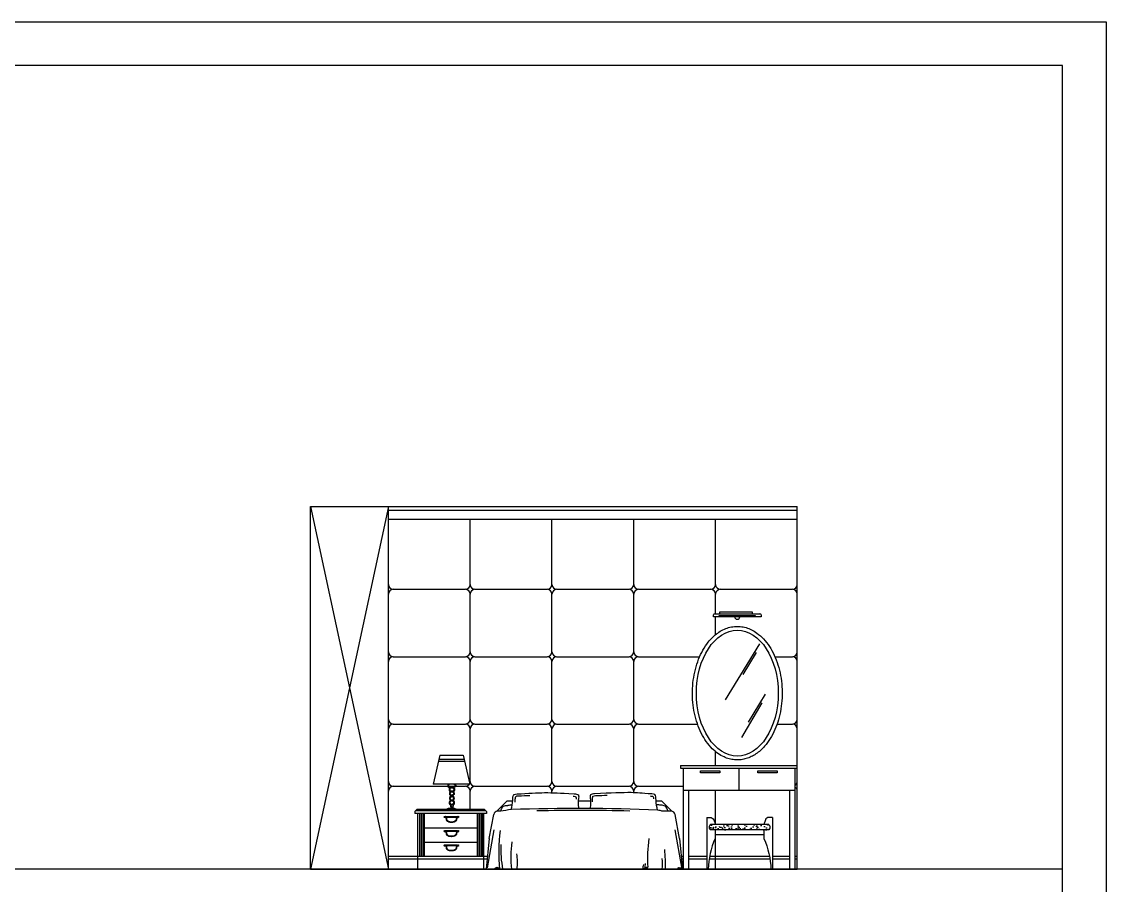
# Model space of a CAD drawing. Header units: inches. Extents: x 8.9 to 51.4, y 11.8 to 36.6.
# Drawn here: x 21.55 to 29.92, y 29.96 to 36.63 of the extents above; entities that cross this region are included whole.
import ezdxf

# ---------------------------------------------------------------- set-up
doc = ezdxf.new("R2010")
doc.units = ezdxf.units.IN
doc.header["$MEASUREMENT"] = 0
for name, color, linetype in [('02', 2, 'Continuous'), ('1', 1, 'Continuous'), ('4', 4, 'Continuous'), ('8', 8, 'Continuous'), ('kadrbm', 4, 'Continuous')]:
    doc.layers.add(name, color=color, linetype=linetype)

# ---------------------------------------------------------------- blocks, each defined once
blk = doc.blocks.new('kadrbm')
at = {"layer": 'kadrbm', "color": 4}
blk.add_lwpolyline([(0, 0), (0, 24.7972), (21, 24.7972), (21, 0), (0, 0)], close=True, dxfattribs=at)
blk.add_lwpolyline([(20.6631, 0.3257), (20.6631, 24.4603), (0.3369, 24.4603), (0.3369, 0.3257), (20.6631, 0.3257)], dxfattribs=at)

msp = doc.modelspace()

# ---------------------------------------------------------------- hatches: boundary and pattern name
at = {"layer": '1'}
h = msp.add_hatch(dxfattribs=at)
h.set_pattern_fill('AR-CONC', color=256, scale=0.01, style=0)
h.set_pattern_definition([(50, (45.8581, 53.02084), (0.07172602, -0.00627521), [0.0075, -0.0825]), (355, (45.8581, 53.02084), (-0.01387513, 0.07521921), [0.006, -0.066]), (100.4514, (45.86408, 53.02032), (0.05785094, 0.06894395), [0.00637402, -0.07011421]), (46.1842, (45.8581, 53.04084), (0.1067241, -0.0165519), [0.01125, -0.12375]), (96.6356, (45.867, 53.03946), (0.09346627, 0.0974118), [0.00956103, -0.1051713]), (351.1842, (45.8581, 53.04084), (0.0934662, 0.09741186), [0.009, -0.099]), (21, (45.8681, 53.03584), (0.0596907, -0.04026189), [0.0075, -0.0825]), (326, (45.8681, 53.03584), (0.02433153, 0.072515), [0.006, -0.066]), (71.4514, (45.87308, 53.032486), (0.08402226, 0.03225305), [0.00637402, -0.07011421]), (37.5, (45.858102, 53.02084), (0.001215986, 0.033289385), [0, -0.0652, 0, -0.067, 0, -0.06625]), (7.5, (45.858102, 53.02084), (0.026306954, 0.03944117), [0, -0.0382, 0, -0.0637, 0, -0.02525]), (327.5, (45.835802, 53.02084), (0.053382244, -0.002255487), [0, -0.025, 0, -0.078, 0, -0.1035]), (317.5, (45.825802, 53.02084), (0.05831862, 0.0100105), [0, -0.0325, 0, -0.0518, 0, -0.0735])])
h.paths.add_polyline_path([(27.3136, 30.3921, 0.548605), (27.3136, 30.4321), (26.8636, 30.4321, 0.530891), (26.8636, 30.3921)])
at = {"layer": '8'}
h = msp.add_hatch(dxfattribs=at)
h.set_pattern_fill('ANSI31', color=256, scale=0.1, angle=45, style=0)
h.set_pattern_definition([(90, (58.221575, 20.330845), (0.0125, 3e-18), [])])
h.paths.add_polyline_path([(24.6661, 30.1878), (24.6161, 30.1878), (24.6161, 30.5178), (24.6661, 30.5178)])
h.paths.add_polyline_path([(25.1161, 30.1878), (25.0661, 30.1878), (25.0661, 30.5178), (25.1161, 30.5178)])

# ---------------------------------------------------------------- linework, layer by layer
at = {"layer": '02'}
for p, q in [((25.0101, 32.2841), (25.0101, 32.7878)), ((25.6411, 32.2841), (25.6411, 32.7878)), ((26.2721, 32.2841), (26.2721, 32.7878)), ((26.9031, 32.2841), (26.9031, 32.7878)), ((24.4155, 32.2478), (24.9738, 32.2478)), ((25.0465, 32.2478), (25.6048, 32.2478)), ((25.6775, 32.2478), (26.2358, 32.2478)), ((26.3085, 32.2478), (26.8668, 32.2478)), ((26.9395, 32.2478), (27.4978, 32.2478)), ((25.0101, 31.7641), (25.0101, 32.2114)), ((25.6411, 31.7641), (25.6411, 32.2114)), ((26.2721, 31.7641), (26.2721, 32.2114)), ((26.9031, 32.0597), (26.9031, 32.2114)), ((26.9031, 31.8975), (26.9031, 32.0361)), ((26.9284, 32.0393), (26.9284, 32.0361)), ((27.2077, 32.0433), (26.9324, 32.0433)), ((27.2117, 32.0361), (27.2117, 32.0393)), ((27.2422, 31.8264), (26.9782, 31.396)), ((24.4155, 31.7278), (24.9738, 31.7278)), ((25.0465, 31.7278), (25.6048, 31.7278)), ((25.6775, 31.7278), (26.2358, 31.7278)), ((26.3085, 31.7278), (26.7808, 31.7278)), ((27.2172, 31.7598), (27.1144, 31.5904)), ((27.3614, 31.7278), (27.4978, 31.7278)), ((25.0101, 31.2441), (25.0101, 31.6914)), ((25.6411, 31.2441), (25.6411, 31.6914)), ((26.2721, 31.2441), (26.2721, 31.6914)), ((27.2867, 31.4377), (27.1547, 31.2225)), ((27.2616, 31.371), (27.1032, 31.1045)), ((24.4155, 31.2078), (24.9738, 31.2078)), ((25.0101, 30.7641), (25.0101, 31.1714)), ((25.0465, 31.2078), (25.6048, 31.2078)), ((25.6411, 30.7641), (25.6411, 31.1714)), ((25.6775, 31.2078), (26.2358, 31.2078)), ((26.2721, 30.7641), (26.2721, 31.1714)), ((26.3085, 31.2078), (26.7642, 31.2078)), ((27.378, 31.2078), (27.4978, 31.2078)), ((24.7761, 30.9672), (24.7253, 30.7446)), ((24.7761, 30.9672), (24.9562, 30.9672)), ((24.9562, 30.9672), (25.007, 30.7446)), ((26.9031, 30.8878), (26.9031, 30.9954)), ((24.766, 30.9228), (24.9663, 30.9228)), ((24.7691, 30.9365), (24.9632, 30.9365)), ((24.4155, 30.7278), (24.9738, 30.7278)), ((25.007, 30.7446), (24.7253, 30.7446)), ((24.8522, 30.7171), (24.8541, 30.7171)), ((24.8655, 30.7171), (24.8822, 30.7171)), ((25.0465, 30.7278), (25.6048, 30.7278)), ((25.6775, 30.7278), (26.2358, 30.7278)), ((26.3085, 30.7278), (26.6541, 30.7278)), ((25.0101, 30.5478), (25.0101, 30.6914)), ((25.6411, 30.6785), (25.6411, 30.6914)), ((26.2721, 30.6783), (26.2721, 30.6914)), ((26.9031, 30.4321), (26.9031, 30.6978)), ((25.1211, 30.5448), (24.5991, 30.5448)), ((24.9117, 30.4932), (24.8206, 30.4932)), ((24.9117, 30.4882), (24.8206, 30.4882)), ((24.9117, 30.3832), (24.8206, 30.3832)), ((24.9117, 30.3782), (24.8206, 30.3782)), ((25.1928, 30.3911), (25.1406, 30.0981)), ((26.5902, 30.3911), (26.6442, 30.0878)), ((26.9031, 30.0878), (26.9031, 30.3521)), ((24.9117, 30.2732), (24.8206, 30.2732)), ((24.9117, 30.2682), (24.8206, 30.2682)), ((24.3791, 30.1678), (25.1422, 30.1678)), ((26.6407, 30.1678), (26.6541, 30.1678)), ((26.6941, 30.1678), (26.8352, 30.1678)), ((26.854, 30.1678), (27.3232, 30.1678)), ((27.342, 30.1678), (27.4741, 30.1678)), ((27.5141, 30.1678), (27.5341, 30.1678)), ((25.2001, 30.0878), (25.2222, 30.0904)), ((25.2317, 30.0916), (25.2038, 30.0962))]:
    msp.add_line(p, q, dxfattribs=at)
for centre, radius, start, end in [((24.4184, 32.287), 0.0394, 184.22533, 265.77467), ((24.4184, 32.2085), 0.0394, 94.22533, 175.77467), ((24.9709, 32.287), 0.0394, 274.22533, 355.77467), ((24.9709, 32.2085), 0.0394, 4.22533, 85.77467), ((25.0494, 32.287), 0.0394, 184.22533, 265.77467), ((25.0494, 32.2085), 0.0394, 94.22533, 175.77467), ((25.6019, 32.287), 0.0394, 274.22533, 355.77467), ((25.6019, 32.2085), 0.0394, 4.22533, 85.77467), ((25.6804, 32.287), 0.0394, 184.22533, 265.77467), ((25.6804, 32.2085), 0.0394, 94.22533, 175.77467), ((26.2329, 32.287), 0.0394, 274.22533, 355.77467), ((26.2329, 32.2085), 0.0394, 4.22533, 85.77467), ((26.3114, 32.287), 0.0394, 184.22533, 265.77467), ((26.3114, 32.2085), 0.0394, 94.22533, 175.77467), ((26.8639, 32.287), 0.0394, 274.22533, 355.77467), ((26.8639, 32.2085), 0.0394, 4.22533, 85.77467), ((26.9424, 32.287), 0.0394, 184.22533, 265.77467), ((26.9424, 32.2085), 0.0394, 94.22533, 175.77467), ((27.4949, 32.287), 0.0394, 274.22533, 355.77467), ((27.4949, 32.2085), 0.0394, 4.22533, 85.77467), ((26.9324, 32.0393), 0.004, 90, 180), ((27.2077, 32.0393), 0.004, 0, 90), ((24.4184, 31.767), 0.0394, 184.22533, 265.77467), ((24.4184, 31.6885), 0.0394, 94.22533, 175.77467), ((24.9709, 31.767), 0.0394, 274.22533, 355.77467), ((24.9709, 31.6885), 0.0394, 4.22533, 85.77467), ((25.0494, 31.767), 0.0394, 184.22533, 265.77467), ((25.0494, 31.6885), 0.0394, 94.22533, 175.77467), ((25.6019, 31.767), 0.0394, 274.22533, 355.77467), ((25.6019, 31.6885), 0.0394, 4.22533, 85.77467), ((25.6804, 31.767), 0.0394, 184.22533, 265.77467), ((25.6804, 31.6885), 0.0394, 94.22533, 175.77467), ((26.2329, 31.767), 0.0394, 274.22533, 355.77467), ((26.2329, 31.6885), 0.0394, 4.22533, 85.77467), ((26.3114, 31.767), 0.0394, 184.22533, 265.77467), ((26.3114, 31.6885), 0.0394, 94.22533, 175.77467), ((27.4949, 31.767), 0.0394, 274.22533, 355.77467), ((27.4949, 31.6885), 0.0394, 4.22533, 85.77467), ((24.4184, 31.247), 0.0394, 184.22533, 265.77467), ((24.9709, 31.247), 0.0394, 274.22533, 355.77467), ((25.0494, 31.247), 0.0394, 184.22533, 265.77467), ((25.6019, 31.247), 0.0394, 274.22533, 355.77467), ((25.6804, 31.247), 0.0394, 184.22533, 265.77467), ((26.2329, 31.247), 0.0394, 274.22533, 355.77467), ((26.3114, 31.247), 0.0394, 184.22533, 265.77467), ((27.4949, 31.247), 0.0394, 274.22533, 355.77467), ((24.4184, 31.1685), 0.0394, 94.22533, 175.77467), ((24.9709, 31.1685), 0.0394, 4.22533, 85.77467), ((25.0494, 31.1685), 0.0394, 94.22533, 175.77467), ((25.6019, 31.1685), 0.0394, 4.22533, 85.77467), ((25.6804, 31.1685), 0.0394, 94.22533, 175.77467), ((26.2329, 31.1685), 0.0394, 4.22533, 85.77467), ((26.3114, 31.1685), 0.0394, 94.22533, 175.77467), ((27.4949, 31.1685), 0.0394, 4.22533, 85.77467), ((24.4184, 30.767), 0.0394, 184.22533, 265.77467), ((24.4184, 30.6885), 0.0394, 94.22533, 175.77467), ((24.9709, 30.767), 0.0394, 274.22533, 355.77467), ((24.9709, 30.6885), 0.0394, 4.22533, 85.77467), ((25.0494, 30.767), 0.0394, 184.22533, 265.77467), ((25.0494, 30.6885), 0.0394, 94.22533, 175.77467), ((25.6019, 30.767), 0.0394, 274.22533, 355.77467), ((25.6019, 30.6885), 0.0394, 4.22533, 85.77467), ((25.6804, 30.767), 0.0394, 184.22533, 265.77467), ((25.6804, 30.6885), 0.0394, 94.22533, 175.77467), ((26.2329, 30.767), 0.0394, 274.22533, 355.77467), ((26.2329, 30.6885), 0.0394, 4.22533, 85.77467), ((26.3114, 30.767), 0.0394, 184.22533, 265.77467), ((26.3114, 30.6885), 0.0394, 94.22533, 175.77467), ((27.4949, 30.767), 0.0394, 299.28158, 355.77467), ((27.4949, 30.6885), 0.0394, 4.22533, 60.71842), ((24.8661, 30.4413), 0.1167, 65.70729, 114.29271), ((24.8124, 30.4837), 0.00955, 69.04923, 130.23713), ((24.8124, 30.4983), 0.00955, 229.76287, 290.95077), ((24.9199, 30.4837), 0.00955, 49.76287, 110.95077), ((24.9199, 30.4983), 0.00955, 249.04923, 310.23713), ((25.8666, 15.6295), 14.9122, 88.55957, 91.31772), ((24.8124, 30.3737), 0.00955, 69.04923, 130.23713), ((24.8124, 30.3883), 0.00955, 229.76287, 290.95077), ((24.9199, 30.3737), 0.00955, 49.76287, 110.95077), ((24.9199, 30.3883), 0.00955, 249.04923, 310.23713), ((26.7672, 30.2086), 1.5362, 173.37442, 184.51152), ((26.3351, 30.1787), 1.0109, 173.20457, 185.1631), ((27.4836, 30.1685), 1.1049, 171.89046, 183.4107), ((24.8124, 30.2637), 0.00955, 69.04923, 130.23713), ((24.8124, 30.2783), 0.00955, 229.76287, 290.95077), ((24.9199, 30.2637), 0.00955, 49.76287, 110.95077), ((24.9199, 30.2783), 0.00955, 249.04923, 310.23713), ((26.1049, 30.2434), 0.8584, 177.63412, 190.44804), ((25.274, 30.1153), 1.2431, 358.73032, 5.77322), ((24.896, 30.1376), 0.4789, 354.02286, 8.3723), ((26.5804, 30.098), 0.2224, 171.00016, 180.12031), ((26.2587, 30.1298), 0.2353, 349.70746, 10.29254), ((26.4309, 30.0995), 0.0875, 164.2136, 187.75017)]:
    msp.add_arc(centre, radius, start, end, dxfattribs=at)
for centre in [(24.8162, 30.491), (24.8162, 30.381), (24.8162, 30.271)]:
    msp.add_ellipse(centre, major_axis=(0, 0.0047), ratio=0.287353, dxfattribs=at)
for centre, major_axis, ratio, start_param, end_param in [((24.8181, 30.4908), (-0.00001, 0.00346), 0.499816, 2.572703, 6.805763), ((24.8193, 30.4908), (0, 0.00386), 0.448757, 2.645237, 6.768924), ((24.8181, 30.3808), (-0.00001, 0.00346), 0.499816, 2.572703, 6.805763), ((24.8193, 30.3808), (0, 0.00386), 0.448757, 2.645237, 6.768924), ((24.8181, 30.2708), (-0.00001, 0.00346), 0.499816, 2.572703, 6.805763), ((24.8193, 30.2708), (0, 0.00386), 0.448757, 2.645237, 6.768924)]:
    msp.add_ellipse(centre, major_axis=major_axis, ratio=ratio, start_param=start_param, end_param=end_param, dxfattribs=at)
at = {"layer": '02', "extrusion": (0, 0, -1)}
for centre, major_axis, ratio, start_param, end_param in [((24.913, 30.4908), (0, 0.00386), 0.448757, 2.645237, 6.768924), ((24.9141, 30.4908), (0.00001, 0.00346), 0.499816, 2.572703, 6.805763), ((24.913, 30.3808), (0, 0.00386), 0.448757, 2.645237, 6.768924), ((24.9141, 30.3808), (0.00001, 0.00346), 0.499816, 2.572703, 6.805763), ((24.913, 30.2708), (0, 0.00386), 0.448757, 2.645237, 6.768924), ((24.9141, 30.2708), (0.00001, 0.00346), 0.499816, 2.572703, 6.805763)]:
    msp.add_ellipse(centre, major_axis=major_axis, ratio=ratio, start_param=start_param, end_param=end_param, dxfattribs=at)
for centre in [(24.9161, 30.491), (24.9161, 30.381), (24.9161, 30.271)]:
    msp.add_ellipse(centre, major_axis=(0, 0.0047), ratio=0.287353, dxfattribs=at)
at = {"layer": '02'}
for points, knots in [([(24.8429, 30.7446), (24.8402, 30.7426), (24.8356, 30.7367), (24.8388, 30.7206), (24.8496, 30.7198), (24.8573, 30.7192)], [120.742501, 120.742501, 120.742501, 120.742501, 130.241288, 141.563358, 161.821253, 161.821253, 161.821253, 161.821253]), ([(24.8492, 30.7425), (24.8491, 30.7424), (24.849, 30.7424), (24.8486, 30.7422), (24.8483, 30.7421), (24.8474, 30.7416), (24.8468, 30.7413), (24.8454, 30.7404), (24.8447, 30.7397), (24.8434, 30.7383), (24.8429, 30.7376), (24.8425, 30.7365), (24.8423, 30.7362), (24.8422, 30.7356), (24.8421, 30.7354), (24.842, 30.7349), (24.842, 30.7346), (24.8419, 30.7338), (24.8419, 30.7332), (24.842, 30.732), (24.8421, 30.7314), (24.8424, 30.7303), (24.8426, 30.7298), (24.843, 30.729), (24.8431, 30.7288), (24.8434, 30.7283), (24.8435, 30.7281), (24.8439, 30.7277), (24.8441, 30.7275), (24.8446, 30.727), (24.845, 30.7267), (24.8459, 30.7262), (24.8464, 30.726), (24.8476, 30.7255), (24.8483, 30.7253), (24.8498, 30.725), (24.8507, 30.7249), (24.8532, 30.7245), (24.8549, 30.7244), (24.8587, 30.7241), (24.8607, 30.724), (24.8639, 30.7236), (24.865, 30.7235), (24.8669, 30.7232), (24.8677, 30.7231), (24.8685, 30.723)], [109.595734, 109.595734, 109.595734, 109.595734, 110.114808, 110.114808, 111.39246, 111.39246, 113.947765, 113.947765, 117.924196, 117.924196, 121.900628, 121.900628, 123.560075, 123.560075, 124.805542, 124.805542, 126.05101, 126.05101, 128.541946, 128.541946, 131.032881, 131.032881, 133.545527, 133.545527, 135.024012, 135.024012, 136.681272, 136.681272, 138.338532, 138.338532, 141.222081, 141.222081, 144.10563, 144.10563, 146.989179, 146.989179, 149.872728, 149.872728, 154.962376, 154.962376, 160.052023, 160.052023, 162.656156, 162.656156, 164.564552, 164.564552, 164.564552, 164.564552]), ([(24.8853, 30.7432), (24.8853, 30.7432), (24.8853, 30.7432), (24.886, 30.743), (24.8867, 30.7429), (24.8876, 30.7426), (24.8879, 30.7425), (24.8885, 30.7422), (24.8888, 30.7421), (24.8897, 30.7416), (24.8903, 30.7413), (24.8916, 30.7404), (24.8924, 30.7397), (24.8936, 30.7383), (24.8941, 30.7376), (24.8946, 30.7365), (24.8947, 30.7362), (24.8949, 30.7356), (24.895, 30.7354), (24.8951, 30.7349), (24.8951, 30.7346), (24.8952, 30.7338), (24.8952, 30.7332), (24.8951, 30.732), (24.895, 30.7314), (24.8947, 30.7303), (24.8945, 30.7298), (24.8941, 30.729), (24.894, 30.7288), (24.8937, 30.7283), (24.8935, 30.7281), (24.8932, 30.7277), (24.893, 30.7275), (24.8925, 30.727), (24.8921, 30.7267), (24.8912, 30.7262), (24.8907, 30.726), (24.8895, 30.7255), (24.8888, 30.7253), (24.8872, 30.725), (24.8864, 30.7249), (24.8839, 30.7245), (24.8821, 30.7244), (24.8784, 30.7241), (24.8763, 30.724), (24.8732, 30.7236), (24.8721, 30.7235), (24.8688, 30.723), (24.8665, 30.7226), (24.8622, 30.7214), (24.86, 30.7206), (24.8566, 30.7188), (24.8552, 30.718), (24.8527, 30.716), (24.8516, 30.7148), (24.8498, 30.7124), (24.8491, 30.7112), (24.8482, 30.7089), (24.8478, 30.7079), (24.8475, 30.7061), (24.8474, 30.7055), (24.8473, 30.7041), (24.8473, 30.7034), (24.8473, 30.7011), (24.8475, 30.6995), (24.8482, 30.6965), (24.8487, 30.695), (24.8498, 30.6923), (24.8504, 30.6912), (24.8518, 30.6892), (24.8525, 30.6883), (24.8539, 30.6869), (24.8546, 30.6863), (24.8563, 30.6853), (24.8572, 30.6848), (24.8586, 30.6844), (24.8591, 30.6843), (24.8598, 30.6842), (24.8601, 30.6842), (24.8607, 30.6842), (24.861, 30.6842), (24.8618, 30.6842), (24.8623, 30.6843), (24.8636, 30.6845), (24.8643, 30.6847), (24.8657, 30.6851), (24.8663, 30.6853), (24.8674, 30.6857), (24.8678, 30.6858), (24.8683, 30.6859), (24.8684, 30.6859), (24.8687, 30.686), (24.8689, 30.686), (24.8693, 30.6861), (24.8695, 30.6861), (24.8701, 30.6861), (24.8705, 30.686), (24.8716, 30.6859), (24.8724, 30.6856), (24.874, 30.6849), (24.8748, 30.6845), (24.8763, 30.6835), (24.8771, 30.6828), (24.8784, 30.6816), (24.879, 30.6809), (24.8803, 30.6791), (24.8809, 30.6779), (24.8817, 30.6759), (24.8819, 30.6752), (24.8822, 30.6738), (24.8823, 30.673), (24.8825, 30.6713), (24.8825, 30.6703), (24.8823, 30.6686), (24.8822, 30.6678), (24.8818, 30.6669), (24.8817, 30.6667), (24.8816, 30.6664), (24.8815, 30.6662), (24.8813, 30.666), (24.8812, 30.6659), (24.8809, 30.6655), (24.8807, 30.6652), (24.88, 30.6645), (24.8795, 30.6641), (24.8781, 30.6632), (24.8774, 30.6628), (24.8757, 30.6619), (24.8748, 30.6615), (24.8725, 30.6606), (24.8711, 30.66), (24.8683, 30.6589), (24.8668, 30.6582), (24.8639, 30.6568), (24.8625, 30.656), (24.8606, 30.6546), (24.8601, 30.6542), (24.859, 30.6533), (24.8586, 30.6528), (24.8572, 30.6514), (24.8563, 30.6503), (24.8543, 30.6474), (24.8533, 30.6453), (24.8518, 30.641), (24.8514, 30.6387), (24.8512, 30.6352), (24.8513, 30.634), (24.8515, 30.6322), (24.8517, 30.6315), (24.852, 30.6301), (24.8522, 30.6294), (24.8528, 30.6274), (24.8534, 30.6262), (24.855, 30.6233), (24.8562, 30.6217), (24.8579, 30.6199), (24.8583, 30.6194), (24.8588, 30.619)], [106.203848, 106.203848, 106.203848, 106.203848, 106.309256, 106.309256, 108.837155, 108.837155, 110.114808, 110.114808, 111.39246, 111.39246, 113.947764, 113.947764, 117.924196, 117.924196, 121.900628, 121.900628, 123.560073, 123.560073, 124.805541, 124.805541, 126.051008, 126.051008, 128.541944, 128.541944, 131.032879, 131.032879, 133.545529, 133.545529, 135.024013, 135.024013, 136.681273, 136.681273, 138.338533, 138.338533, 141.222082, 141.222082, 144.105631, 144.105631, 146.989181, 146.989181, 149.87273, 149.87273, 154.962378, 154.962378, 160.052026, 160.052026, 162.656157, 162.656157, 167.864421, 167.864421, 173.072684, 173.072684, 176.663539, 176.663539, 180.254394, 180.254394, 183.17065, 183.17065, 185.370032, 185.370032, 186.75678, 186.75678, 188.143528, 188.143528, 191.28169, 191.28169, 194.419851, 194.419851, 197.058611, 197.058611, 199.221261, 199.221261, 200.991937, 200.991937, 202.762613, 202.762613, 203.540829, 203.540829, 204.003289, 204.003289, 204.46575, 204.46575, 205.390671, 205.390671, 207.119714, 207.119714, 208.848757, 208.848757, 210.5778, 210.5778, 211.090501, 211.090501, 212.115902, 212.115902, 213.141304, 213.141304, 215.192108, 215.192108, 218.693253, 218.693253, 222.194399, 222.194399, 225.695545, 225.695545, 229.19669, 229.19669, 234.560184, 234.560184, 237.335007, 237.335007, 240.109831, 240.109831, 243.733724, 243.733724, 247.357617, 247.357617, 248.719926, 248.719926, 249.671664, 249.671664, 250.623402, 250.623402, 252.526878, 252.526878, 255.664742, 255.664742, 258.802606, 258.802606, 261.94047, 261.94047, 266.130687, 266.130687, 270.320903, 270.320903, 274.511119, 274.511119, 276.064104, 276.064104, 277.617089, 277.617089, 280.723059, 280.723059, 285.922804, 285.922804, 291.122548, 291.122548, 293.669866, 293.669866, 295.183731, 295.183731, 296.697597, 296.697597, 299.725328, 299.725328, 303.929283, 303.929283, 305.254655, 305.254655, 305.254655, 305.254655]), ([(24.8716, 30.7171), (24.8782, 30.7152), (24.8893, 30.7081), (24.8804, 30.6858), (24.8671, 30.693), (24.8556, 30.6874), (24.8492, 30.6764), (24.8493, 30.6619), (24.8579, 30.6579), (24.8626, 30.656)], [174.175905, 174.175905, 174.175905, 174.175905, 192.088456, 210.105387, 217.219926, 231.677994, 242.886965, 255.171804, 269.338797, 269.338797, 269.338797, 269.338797]), ([(24.8942, 30.7446), (24.8969, 30.7426), (24.9015, 30.7367), (24.8977, 30.7178), (24.8729, 30.7212), (24.8467, 30.7108), (24.8567, 30.6858), (24.87, 30.693), (24.8815, 30.6874), (24.8879, 30.6764), (24.8878, 30.6602), (24.8729, 30.6558), (24.8597, 30.6491), (24.8527, 30.633), (24.8622, 30.6209), (24.8682, 30.6197), (24.8685, 30.6196)], [114.621033, 114.621033, 114.621033, 114.621033, 124.12004, 135.44211, 162.810921, 185.967208, 203.984139, 211.098678, 225.556746, 236.765717, 249.050556, 267.657282, 275.909022, 294.238731, 311.372704, 312.363402, 312.363402, 312.363402, 312.363402]), ([(24.8822, 30.7177), (24.8825, 30.7175), (24.8828, 30.7172), (24.8844, 30.716), (24.8855, 30.7148), (24.8873, 30.7124), (24.888, 30.7112), (24.8889, 30.7089), (24.8892, 30.7079), (24.8896, 30.7061), (24.8897, 30.7055), (24.8898, 30.7041), (24.8898, 30.7034), (24.8897, 30.7011), (24.8895, 30.6995), (24.8889, 30.6965), (24.8884, 30.695), (24.8873, 30.6923), (24.8866, 30.6912), (24.8853, 30.6892), (24.8846, 30.6883), (24.8832, 30.6869), (24.8824, 30.6863), (24.8808, 30.6853), (24.8799, 30.6848), (24.8784, 30.6844), (24.878, 30.6843), (24.8772, 30.6842), (24.8769, 30.6842), (24.8764, 30.6842), (24.8761, 30.6842), (24.8753, 30.6842), (24.8748, 30.6843), (24.8735, 30.6845), (24.8727, 30.6847), (24.8714, 30.6851), (24.8708, 30.6853), (24.8697, 30.6857), (24.8693, 30.6858), (24.8688, 30.6859), (24.8687, 30.6859), (24.8684, 30.686), (24.8682, 30.686), (24.8678, 30.6861), (24.8676, 30.6861), (24.867, 30.6861), (24.8666, 30.686), (24.8654, 30.6859), (24.8647, 30.6856), (24.8631, 30.6849), (24.8623, 30.6845), (24.8607, 30.6835), (24.86, 30.6828), (24.8587, 30.6816), (24.8581, 30.6809), (24.8568, 30.6791), (24.8562, 30.6779), (24.8554, 30.6759), (24.8552, 30.6752), (24.8549, 30.6738), (24.8547, 30.673), (24.8546, 30.6713), (24.8546, 30.6703), (24.8547, 30.6686), (24.8549, 30.6678), (24.8552, 30.6669), (24.8553, 30.6667), (24.8555, 30.6664), (24.8556, 30.6662), (24.8558, 30.666), (24.8558, 30.6659), (24.8561, 30.6655), (24.8564, 30.6652), (24.8571, 30.6645), (24.8576, 30.6641), (24.8589, 30.6632), (24.8597, 30.6628), (24.8614, 30.6619), (24.8623, 30.6615), (24.8646, 30.6606), (24.866, 30.66), (24.8678, 30.6593), (24.8682, 30.6591), (24.8685, 30.659)], [175.822221, 175.822221, 175.822221, 175.822221, 176.66354, 176.66354, 180.254395, 180.254395, 183.17065, 183.17065, 185.37003, 185.37003, 186.756777, 186.756777, 188.143524, 188.143524, 191.281685, 191.281685, 194.419846, 194.419846, 197.058607, 197.058607, 199.221257, 199.221257, 200.991934, 200.991934, 202.762611, 202.762611, 203.540826, 203.540826, 204.003283, 204.003283, 204.46574, 204.46574, 205.390653, 205.390653, 207.119692, 207.119692, 208.84873, 208.84873, 210.577769, 210.577769, 211.090488, 211.090488, 212.115926, 212.115926, 213.141364, 213.141364, 215.192241, 215.192241, 218.693412, 218.693412, 222.194582, 222.194582, 225.695753, 225.695753, 229.196924, 229.196924, 234.560419, 234.560419, 237.335343, 237.335343, 240.110267, 240.110267, 243.734087, 243.734087, 247.357908, 247.357908, 248.720479, 248.720479, 249.672178, 249.672178, 250.623878, 250.623878, 252.527277, 252.527277, 255.665235, 255.665235, 258.803192, 258.803192, 261.94115, 261.94115, 266.13093, 266.13093, 267.262592, 267.262592, 267.262592, 267.262592]), ([(24.8685, 30.6535), (24.8706, 30.6525), (24.8777, 30.6485), (24.8844, 30.633), (24.8718, 30.6171), (24.8574, 30.621), (24.849, 30.6106), (24.8488, 30.5987), (24.8522, 30.5857), (24.8589, 30.5844), (24.8612, 30.5841)], [275.432758, 275.432758, 275.432758, 275.432758, 282.03027, 300.359979, 317.493952, 329.894392, 339.235888, 352.440217, 366.330787, 372.56457, 372.56457, 372.56457, 372.56457]), ([(24.8745, 30.656), (24.875, 30.6557), (24.8755, 30.6553), (24.8765, 30.6546), (24.877, 30.6542), (24.878, 30.6533), (24.8785, 30.6528), (24.8799, 30.6514), (24.8807, 30.6503), (24.8828, 30.6474), (24.8838, 30.6453), (24.8853, 30.641), (24.8857, 30.6387), (24.8858, 30.6352), (24.8858, 30.634), (24.8856, 30.6322), (24.8854, 30.6315), (24.8851, 30.6301), (24.8849, 30.6294), (24.8843, 30.6274), (24.8837, 30.6262), (24.8821, 30.6233), (24.8809, 30.6217), (24.8783, 30.6189), (24.8767, 30.6177), (24.8744, 30.6164), (24.8738, 30.616), (24.8724, 30.6155), (24.8717, 30.6152), (24.8706, 30.6149), (24.8702, 30.6149), (24.8695, 30.6147), (24.8692, 30.6147), (24.8682, 30.6145), (24.8675, 30.6145), (24.8659, 30.6144), (24.8649, 30.6144), (24.8631, 30.6144), (24.8623, 30.6144), (24.8609, 30.6143), (24.8603, 30.6142), (24.8597, 30.6141), (24.8595, 30.614), (24.8592, 30.6139), (24.8591, 30.6139), (24.8589, 30.6138), (24.8588, 30.6137), (24.8585, 30.6135), (24.8582, 30.6134), (24.8575, 30.6127), (24.857, 30.6122), (24.856, 30.6108), (24.8556, 30.6101), (24.855, 30.6086), (24.8547, 30.6078), (24.8544, 30.6063), (24.8543, 30.6054), (24.8542, 30.6037), (24.8542, 30.6027), (24.8543, 30.6012), (24.8543, 30.6007), (24.8544, 30.5995), (24.8545, 30.5988), (24.8547, 30.5975), (24.8548, 30.5969), (24.8552, 30.5953), (24.8554, 30.5943), (24.856, 30.5927), (24.8564, 30.5919), (24.8569, 30.591), (24.8571, 30.5907), (24.8575, 30.5904), (24.8576, 30.5903), (24.8578, 30.5901), (24.8579, 30.5901), (24.858, 30.59), (24.8581, 30.5899), (24.8584, 30.5898), (24.8587, 30.5897), (24.8595, 30.5894), (24.86, 30.5893), (24.8611, 30.5892), (24.8617, 30.5891), (24.8631, 30.5889), (24.8638, 30.5889), (24.8654, 30.5887), (24.8662, 30.5886), (24.8675, 30.5884), (24.868, 30.5884), (24.8685, 30.5883)], [273.018356, 273.018356, 273.018356, 273.018356, 274.510489, 274.510489, 276.063181, 276.063181, 277.615873, 277.615873, 280.721257, 280.721257, 285.921053, 285.921053, 291.120849, 291.120849, 293.667498, 293.667498, 295.181592, 295.181592, 296.695687, 296.695687, 299.723875, 299.723875, 303.927971, 303.927971, 308.132068, 308.132068, 309.640977, 309.640977, 311.237915, 311.237915, 311.987526, 311.987526, 312.737138, 312.737138, 314.236361, 314.236361, 316.851827, 316.851827, 319.467293, 319.467293, 322.082759, 322.082759, 323.287723, 323.287723, 324.154038, 324.154038, 325.020352, 325.020352, 326.752981, 326.752981, 330.113971, 330.113971, 333.474961, 333.474961, 336.835951, 336.835951, 340.19694, 340.19694, 343.55793, 343.55793, 345.364232, 345.364232, 347.337463, 347.337463, 349.310694, 349.310694, 352.608363, 352.608363, 355.906032, 355.906032, 358.103707, 358.103707, 359.463684, 359.463684, 360.29394, 360.29394, 361.124196, 361.124196, 363.114013, 363.114013, 365.103831, 365.103831, 367.093648, 367.093648, 369.083465, 369.083465, 371.073282, 371.073282, 372.234378, 372.234378, 372.234378, 372.234378]), ([(24.8685, 30.6146), (24.8691, 30.6145), (24.8696, 30.6145), (24.8712, 30.6144), (24.8722, 30.6144), (24.874, 30.6144), (24.8748, 30.6144), (24.8762, 30.6143), (24.8768, 30.6142), (24.8774, 30.6141), (24.8776, 30.614), (24.8779, 30.6139), (24.878, 30.6139), (24.8782, 30.6138), (24.8783, 30.6138), (24.8786, 30.6136), (24.8788, 30.6134), (24.8796, 30.6128), (24.8801, 30.6122), (24.881, 30.6109), (24.8814, 30.6101), (24.8821, 30.6087), (24.8823, 30.6079), (24.8827, 30.6064), (24.8828, 30.6055), (24.8829, 30.6038), (24.8829, 30.6029), (24.8828, 30.6013), (24.8828, 30.6007), (24.8826, 30.5995), (24.8826, 30.5988), (24.8823, 30.5975), (24.8822, 30.5969), (24.8819, 30.5952), (24.8816, 30.5943), (24.881, 30.5926), (24.8807, 30.5919), (24.8801, 30.591), (24.8799, 30.5907), (24.8796, 30.5904), (24.8795, 30.5903), (24.8793, 30.5901), (24.8792, 30.5901), (24.8791, 30.59), (24.879, 30.59), (24.8787, 30.5898), (24.8784, 30.5897), (24.8776, 30.5895), (24.8772, 30.5894), (24.8761, 30.5892), (24.8755, 30.5891), (24.8741, 30.589), (24.8734, 30.5889), (24.8719, 30.5887), (24.8711, 30.5887), (24.8694, 30.5884), (24.8685, 30.5883), (24.8668, 30.5878), (24.8659, 30.5876), (24.8643, 30.5868), (24.8637, 30.5865), (24.8628, 30.5858), (24.8624, 30.5855), (24.8617, 30.5848), (24.8614, 30.5844), (24.8608, 30.5836), (24.8606, 30.5832), (24.86, 30.5821), (24.8597, 30.5814), (24.8593, 30.5799), (24.8592, 30.5792), (24.8591, 30.5778), (24.859, 30.5771), (24.8591, 30.5751), (24.8593, 30.5737), (24.8596, 30.5717), (24.8598, 30.571), (24.8602, 30.5697), (24.8603, 30.569), (24.8607, 30.5678), (24.861, 30.5671), (24.8617, 30.5653), (24.8622, 30.5641), (24.8635, 30.5619), (24.8641, 30.5609), (24.8649, 30.56)], [312.96731, 312.96731, 312.96731, 312.96731, 314.244048, 314.244048, 316.859404, 316.859404, 319.47476, 319.47476, 322.090115, 322.090115, 323.299435, 323.299435, 324.142567, 324.142567, 324.9857, 324.9857, 326.671964, 326.671964, 330.016991, 330.016991, 333.362018, 333.362018, 336.707046, 336.707046, 340.052073, 340.052073, 343.3971, 343.3971, 345.302768, 345.302768, 347.338494, 347.338494, 349.37422, 349.37422, 352.659805, 352.659805, 355.945391, 355.945391, 358.137644, 358.137644, 359.430974, 359.430974, 360.240761, 360.240761, 361.050549, 361.050549, 363.024365, 363.024365, 364.998182, 364.998182, 366.971998, 366.971998, 368.945815, 368.945815, 370.919631, 370.919631, 372.893448, 372.893448, 374.867264, 374.867264, 376.139596, 376.139596, 376.954778, 376.954778, 377.716982, 377.716982, 378.479186, 378.479186, 379.895926, 379.895926, 381.312665, 381.312665, 382.729404, 382.729404, 385.528548, 385.528548, 387.162428, 387.162428, 388.690273, 388.690273, 390.218117, 390.218117, 393.273806, 393.273806, 395.989199, 395.989199, 395.989199, 395.989199]), ([(24.8783, 30.619), (24.8788, 30.6189), (24.8822, 30.6179), (24.8881, 30.6106), (24.8882, 30.5987), (24.8848, 30.5856), (24.8744, 30.5837), (24.863, 30.5835), (24.8643, 30.5715), (24.8669, 30.5655), (24.8685, 30.5634)], [322.011843, 322.011843, 322.011843, 322.011843, 323.773144, 333.11464, 346.318969, 360.209539, 366.781568, 377.338024, 387.713462, 395.592473, 395.592473, 395.592473, 395.592473]), ([(24.8759, 30.5841), (24.8759, 30.5841), (24.8759, 30.5841), (24.8762, 30.5838), (24.8764, 30.5835), (24.8769, 30.5824), (24.8772, 30.5817), (24.8777, 30.5803), (24.8778, 30.5796), (24.878, 30.5782), (24.878, 30.5775), (24.878, 30.5755), (24.8779, 30.5742), (24.8775, 30.572), (24.8773, 30.5711), (24.8769, 30.5696), (24.8768, 30.5691), (24.8764, 30.568), (24.8762, 30.5675), (24.8757, 30.5659), (24.8752, 30.5649), (24.874, 30.5625), (24.8731, 30.5611), (24.8716, 30.5592), (24.871, 30.5586), (24.8704, 30.558)], [377.650713, 377.650713, 377.650713, 377.650713, 377.671372, 377.671372, 378.287433, 378.287433, 379.6663, 379.6663, 381.045166, 381.045166, 382.424032, 382.424032, 385.138632, 385.138632, 387.289308, 387.289308, 388.563891, 388.563891, 389.838473, 389.838473, 392.387639, 392.387639, 396.076631, 396.076631, 397.979992, 397.979992, 397.979992, 397.979992]), ([(24.9121, 30.4875), (24.9117, 30.4873), (24.9113, 30.4871), (24.9102, 30.4867), (24.9099, 30.4859), (24.9087, 30.485), (24.9087, 30.4844), (24.9076, 30.4837), (24.9072, 30.483), (24.9068, 30.4815), (24.9066, 30.4813), (24.9064, 30.4813), (24.9062, 30.4804), (24.906, 30.4799), (24.9059, 30.4796), (24.9057, 30.4785), (24.9057, 30.4777), (24.9056, 30.4758), (24.9056, 30.4748), (24.9055, 30.4732), (24.9055, 30.4726), (24.9054, 30.4715), (24.9054, 30.4711), (24.9052, 30.4701), (24.9051, 30.4697), (24.9048, 30.4683), (24.9046, 30.4675), (24.9036, 30.4648), (24.9026, 30.4632), (24.9003, 30.4602), (24.8989, 30.4588), (24.8959, 30.4564), (24.8943, 30.4554), (24.8907, 30.4536), (24.8888, 30.4528), (24.8826, 30.4508), (24.878, 30.4499), (24.8705, 30.4492), (24.8678, 30.4491), (24.8622, 30.4492), (24.8594, 30.4493), (24.8532, 30.4501), (24.8498, 30.4507), (24.8434, 30.4526), (24.8404, 30.4539), (24.836, 30.4565), (24.8344, 30.4577), (24.8317, 30.4605), (24.8305, 30.4621), (24.8287, 30.4656), (24.8281, 30.4675), (24.8277, 30.4701), (24.8277, 30.4706), (24.8276, 30.4716), (24.8276, 30.4721), (24.8276, 30.4736), (24.8276, 30.4746), (24.8276, 30.4763), (24.8276, 30.4771), (24.8279, 30.4782), (24.8278, 30.4786), (24.8277, 30.4792), (24.8277, 30.4794), (24.8275, 30.4796), (24.8275, 30.4798), (24.8272, 30.4802), (24.8274, 30.4806), (24.8268, 30.4812), (24.8266, 30.4815), (24.8263, 30.4827), (24.8257, 30.4836), (24.8237, 30.4851), (24.8223, 30.4863), (24.8207, 30.487), (24.8204, 30.4872), (24.82, 30.4873)], [0, 0, 0, 0, 1.151224, 1.151224, 3.453671, 3.453671, 5.998117, 5.998117, 8.542563, 8.542563, 9.985548, 9.985548, 11.428532, 11.428532, 12.871517, 12.871517, 15.757436, 15.757436, 18.643355, 18.643355, 20.146326, 20.146326, 21.335255, 21.335255, 22.524183, 22.524183, 24.90204, 24.90204, 30.047196, 30.047196, 35.192351, 35.192351, 40.337506, 40.337506, 45.482662, 45.482662, 56.451045, 56.451045, 62.775339, 62.775339, 69.099632, 69.099632, 77.210466, 77.210466, 85.3213, 85.3213, 90.618261, 90.618261, 95.915222, 95.915222, 101.212183, 101.212183, 102.515526, 102.515526, 103.818868, 103.818868, 106.517278, 106.517278, 109.215688, 109.215688, 111.147732, 111.147732, 112.022625, 112.022625, 112.897518, 112.897518, 115.015374, 115.015374, 117.133229, 117.133229, 119.251085, 119.251085, 122.838921, 122.838921, 123.885454, 123.885454, 123.885454, 123.885454]), ([(24.9121, 30.3775), (24.9117, 30.3773), (24.9113, 30.3771), (24.9102, 30.3767), (24.9099, 30.3759), (24.9087, 30.375), (24.9087, 30.3744), (24.9076, 30.3737), (24.9072, 30.373), (24.9068, 30.3715), (24.9066, 30.3713), (24.9064, 30.3713), (24.9062, 30.3704), (24.906, 30.3699), (24.9059, 30.3696), (24.9057, 30.3685), (24.9057, 30.3677), (24.9056, 30.3658), (24.9056, 30.3648), (24.9055, 30.3632), (24.9055, 30.3626), (24.9054, 30.3615), (24.9054, 30.3611), (24.9052, 30.3601), (24.9051, 30.3597), (24.9048, 30.3583), (24.9046, 30.3575), (24.9036, 30.3548), (24.9026, 30.3532), (24.9003, 30.3502), (24.8989, 30.3488), (24.8959, 30.3464), (24.8943, 30.3454), (24.8907, 30.3436), (24.8888, 30.3428), (24.8826, 30.3408), (24.878, 30.3399), (24.8705, 30.3392), (24.8678, 30.3391), (24.8622, 30.3392), (24.8594, 30.3393), (24.8532, 30.3401), (24.8498, 30.3407), (24.8434, 30.3426), (24.8404, 30.3439), (24.836, 30.3465), (24.8344, 30.3477), (24.8317, 30.3505), (24.8305, 30.3521), (24.8287, 30.3556), (24.8281, 30.3575), (24.8277, 30.3601), (24.8277, 30.3606), (24.8276, 30.3616), (24.8276, 30.3621), (24.8276, 30.3636), (24.8276, 30.3646), (24.8276, 30.3663), (24.8276, 30.3671), (24.8279, 30.3682), (24.8278, 30.3686), (24.8277, 30.3692), (24.8277, 30.3694), (24.8275, 30.3696), (24.8275, 30.3698), (24.8272, 30.3702), (24.8274, 30.3706), (24.8268, 30.3712), (24.8266, 30.3715), (24.8263, 30.3727), (24.8257, 30.3736), (24.8237, 30.3751), (24.8223, 30.3763), (24.8207, 30.377), (24.8204, 30.3772), (24.82, 30.3773)], [0, 0, 0, 0, 1.151224, 1.151224, 3.453671, 3.453671, 5.998117, 5.998117, 8.542563, 8.542563, 9.985548, 9.985548, 11.428532, 11.428532, 12.871517, 12.871517, 15.757436, 15.757436, 18.643355, 18.643355, 20.146326, 20.146326, 21.335255, 21.335255, 22.524183, 22.524183, 24.90204, 24.90204, 30.047196, 30.047196, 35.192351, 35.192351, 40.337506, 40.337506, 45.482662, 45.482662, 56.451045, 56.451045, 62.775339, 62.775339, 69.099632, 69.099632, 77.210466, 77.210466, 85.3213, 85.3213, 90.618261, 90.618261, 95.915222, 95.915222, 101.212183, 101.212183, 102.515526, 102.515526, 103.818868, 103.818868, 106.517278, 106.517278, 109.215688, 109.215688, 111.147732, 111.147732, 112.022625, 112.022625, 112.897518, 112.897518, 115.015374, 115.015374, 117.133229, 117.133229, 119.251085, 119.251085, 122.838921, 122.838921, 123.885454, 123.885454, 123.885454, 123.885454]), ([(24.9121, 30.2675), (24.9117, 30.2673), (24.9113, 30.2671), (24.9102, 30.2667), (24.9099, 30.2659), (24.9087, 30.265), (24.9087, 30.2644), (24.9076, 30.2637), (24.9072, 30.263), (24.9068, 30.2615), (24.9066, 30.2613), (24.9064, 30.2613), (24.9062, 30.2604), (24.906, 30.2599), (24.9059, 30.2596), (24.9057, 30.2585), (24.9057, 30.2577), (24.9056, 30.2558), (24.9056, 30.2548), (24.9055, 30.2532), (24.9055, 30.2526), (24.9054, 30.2515), (24.9054, 30.2511), (24.9052, 30.2501), (24.9051, 30.2497), (24.9048, 30.2483), (24.9046, 30.2475), (24.9036, 30.2448), (24.9026, 30.2432), (24.9003, 30.2402), (24.8989, 30.2388), (24.8959, 30.2364), (24.8943, 30.2354), (24.8907, 30.2336), (24.8888, 30.2328), (24.8826, 30.2308), (24.878, 30.2299), (24.8705, 30.2292), (24.8678, 30.2291), (24.8622, 30.2292), (24.8594, 30.2293), (24.8532, 30.2301), (24.8498, 30.2307), (24.8434, 30.2326), (24.8404, 30.2339), (24.836, 30.2365), (24.8344, 30.2377), (24.8317, 30.2405), (24.8305, 30.2421), (24.8287, 30.2456), (24.8281, 30.2475), (24.8277, 30.2501), (24.8277, 30.2506), (24.8276, 30.2516), (24.8276, 30.2521), (24.8276, 30.2536), (24.8276, 30.2546), (24.8276, 30.2563), (24.8276, 30.2571), (24.8279, 30.2582), (24.8278, 30.2586), (24.8277, 30.2592), (24.8277, 30.2594), (24.8275, 30.2596), (24.8275, 30.2598), (24.8272, 30.2602), (24.8274, 30.2606), (24.8268, 30.2612), (24.8266, 30.2615), (24.8263, 30.2627), (24.8257, 30.2636), (24.8237, 30.2651), (24.8223, 30.2663), (24.8207, 30.267), (24.8204, 30.2672), (24.82, 30.2673)], [0, 0, 0, 0, 1.151224, 1.151224, 3.453671, 3.453671, 5.998117, 5.998117, 8.542563, 8.542563, 9.985548, 9.985548, 11.428532, 11.428532, 12.871517, 12.871517, 15.757436, 15.757436, 18.643355, 18.643355, 20.146326, 20.146326, 21.335255, 21.335255, 22.524183, 22.524183, 24.90204, 24.90204, 30.047196, 30.047196, 35.192351, 35.192351, 40.337506, 40.337506, 45.482662, 45.482662, 56.451045, 56.451045, 62.775339, 62.775339, 69.099632, 69.099632, 77.210466, 77.210466, 85.3213, 85.3213, 90.618261, 90.618261, 95.915222, 95.915222, 101.212183, 101.212183, 102.515526, 102.515526, 103.818868, 103.818868, 106.517278, 106.517278, 109.215688, 109.215688, 111.147732, 111.147732, 112.022625, 112.022625, 112.897518, 112.897518, 115.015374, 115.015374, 117.133229, 117.133229, 119.251085, 119.251085, 122.838921, 122.838921, 123.885454, 123.885454, 123.885454, 123.885454]), ([(25.2001, 30.0878), (25.2035, 30.0947), (25.2075, 30.101), (25.2252, 30.1063), (25.2177, 30.0824), (25.2455, 30.1014), (25.2078, 30.1007), (25.2041, 30.0895), (25.2035, 30.0878)], [0, 0, 0, 0, 10.630146, 23.783092, 33.783092, 57.320297, 83.62619, 88.745069, 88.745069, 88.745069, 88.745069]), ([(25.2001, 30.0878), (25.2015, 30.0902), (25.2058, 30.0975), (25.2146, 30.0965), (25.2206, 30.0956)], [0, 0, 0, 0, 7.909202, 23.879103, 23.879103, 23.879103, 23.879103]), ([(26.3499, 30.0878), (26.3546, 30.0948), (26.362, 30.1045), (26.3883, 30.1031), (26.3683, 30.0934), (26.3614, 30.0895), (26.3583, 30.0878)], [1.555512, 1.555512, 1.555512, 1.555512, 27.113305, 38.275039, 53.173897, 65.629738, 65.629738, 65.629738, 65.629738]), ([(26.6488, 30.0878), (26.6474, 30.0902), (26.6431, 30.0975), (26.6343, 30.0965), (26.6283, 30.0956)], [0, 0, 0, 0, 7.909202, 23.879103, 23.879103, 23.879103, 23.879103])]:
    msp.add_open_spline(points, degree=3, knots=knots, dxfattribs=at)
for points in [[(25.3579, 30.6048), (25.3588, 30.6357), (25.3614, 30.6489), (25.3804, 30.654), (25.4713, 30.6577)], [(25.8317, 30.6287), (25.829, 30.6428), (25.822, 30.6463), (25.8055, 30.6486)], [(25.9543, 30.6071), (25.9552, 30.638), (25.9578, 30.6512), (25.9768, 30.6562), (26.0677, 30.66)], [(26.4281, 30.631), (26.4255, 30.6451), (26.4184, 30.6486), (26.4019, 30.6509)], [(24.9121, 30.4879), (24.9038, 30.482), (24.9024, 30.4717), (24.8663, 30.4521), (24.8307, 30.4706), (24.8299, 30.4807), (24.8202, 30.4877)], [(24.9121, 30.3779), (24.9038, 30.372), (24.9024, 30.3617), (24.8663, 30.3421), (24.8307, 30.3606), (24.8299, 30.3707), (24.8202, 30.3777)], [(24.9121, 30.2679), (24.9038, 30.262), (24.9024, 30.2517), (24.8663, 30.2321), (24.8307, 30.2506), (24.8299, 30.2607), (24.8202, 30.2677)], [(26.6328, 30.0918), (26.6234, 30.098), (26.6036, 30.0878)]]:
    msp.add_spline(points, degree=3, dxfattribs=at)
msp.add_open_spline([(25.2316, 30.0878), (25.2333, 30.0884), (25.235, 30.0891), (25.2368, 30.0898)], degree=3, dxfattribs=at)
at = {"layer": '1'}
for p, q in [((23.7791, 32.8878), (24.3791, 30.0878)), ((24.3791, 32.8878), (23.7791, 30.0878)), ((23.7791, 30.0878), (23.7791, 32.8878)), ((23.7791, 32.8878), (27.5341, 32.8878)), ((24.3791, 30.0878), (24.3791, 32.8878)), ((27.5341, 30.0878), (27.5341, 32.8878)), ((24.3791, 32.8578), (27.5341, 32.8578)), ((24.3791, 32.7878), (27.5341, 32.7878)), ((26.8876, 32.0361), (26.8876, 32.0497)), ((26.8976, 32.0597), (27.2445, 32.0597)), ((26.9358, 32.073), (27.1848, 32.073)), ((26.9358, 32.0597), (26.9358, 32.073)), ((27.1848, 32.073), (27.1848, 32.0597)), ((27.2545, 32.0497), (27.2545, 32.0361)), ((27.2545, 32.0361), (26.8876, 32.0361)), ((26.6341, 30.8878), (27.5341, 30.8878)), ((26.6341, 30.8878), (26.6341, 30.8678)), ((26.6341, 30.8678), (27.5341, 30.8678)), ((26.6541, 30.8678), (26.6541, 30.0878)), ((27.0841, 30.8678), (27.0841, 30.6978)), ((27.5141, 30.8678), (27.5141, 30.0878)), ((26.6541, 30.6978), (27.5141, 30.6978)), ((26.6941, 30.6978), (26.6941, 30.0878)), ((27.4741, 30.6978), (27.4741, 30.0878)), ((24.5941, 30.5428), (24.5941, 30.5378)), ((25.1211, 30.5478), (24.5991, 30.5478)), ((25.1261, 30.5428), (25.1261, 30.5378)), ((25.2965, 30.6148), (25.2165, 30.5348)), ((25.2965, 30.6148), (25.3384, 30.6148)), ((25.8437, 30.6148), (25.9392, 30.6148)), ((26.4445, 30.6148), (26.4865, 30.6148)), ((26.4865, 30.6148), (26.5665, 30.5348)), ((24.5841, 30.5328), (24.5841, 30.5178)), ((25.1361, 30.5178), (24.5841, 30.5178)), ((25.1311, 30.5378), (24.5891, 30.5378)), ((24.6041, 30.5178), (24.6041, 30.0878)), ((24.6541, 30.5178), (24.6541, 30.1878)), ((25.0661, 30.1878), (25.0661, 30.5178)), ((25.1161, 30.0878), (25.1161, 30.5178)), ((25.1361, 30.5328), (25.1361, 30.5178)), ((25.158, 30.3239), (25.1916, 30.5105)), ((25.2456, 30.5352), (25.2212, 30.5352)), ((26.5617, 30.5352), (26.4865, 30.5352)), ((26.6249, 30.3239), (26.5913, 30.5105)), ((26.8352, 30.4878), (26.8352, 30.0878)), ((27.342, 30.4878), (27.342, 30.0878)), ((24.6541, 30.4078), (25.0661, 30.4078)), ((27.3136, 30.4321), (26.8636, 30.4321)), ((27.3136, 30.3921), (26.8636, 30.3921)), ((24.6541, 30.2978), (25.0661, 30.2978)), ((25.158, 30.3239), (25.1341, 30.0878)), ((26.6249, 30.3239), (26.6488, 30.0878)), ((27.277, 30.3521), (26.9002, 30.3521)), ((24.3791, 30.1878), (25.1443, 30.1878)), ((26.6387, 30.1878), (26.6541, 30.1878)), ((26.6387, 30.1778), (26.6397, 30.1778)), ((26.6941, 30.1878), (26.8352, 30.1878)), ((26.8575, 30.1878), (27.3197, 30.1878)), ((27.342, 30.1878), (27.4741, 30.1878)), ((27.5141, 30.1878), (27.5341, 30.1878)), ((23.7791, 30.0878), (27.5341, 30.0878))]:
    msp.add_line(p, q, dxfattribs=at)
for points in [[(26.7864, 30.8478), (26.9364, 30.8478), (26.9364, 30.8328), (26.7864, 30.8328)], [(27.2289, 30.8478), (27.3789, 30.8478), (27.3789, 30.8328), (27.2289, 30.8328)]]:
    msp.add_lwpolyline(points, close=True, dxfattribs=at)
for points in [[(26.8352, 30.4878), (26.8609, 30.4878, -0.315035), (26.8891, 30.468), (26.9022, 30.4321)], [(27.342, 30.4878), (27.3163, 30.4878, 0.315035), (27.2881, 30.468), (27.275, 30.4321)], [(26.9002, 30.3921), (26.9002, 30.3244, 0.096973), (26.8465, 30.0878)], [(27.277, 30.3921), (27.277, 30.3244, -0.096973), (27.3307, 30.0878)]]:
    msp.add_lwpolyline(points, format="xyb", dxfattribs=at)
for centre, radius, start, end in [((26.8976, 32.0497), 0.01, 90, 180), ((27.2445, 32.0497), 0.01, 0, 90), ((27.071, 32.0361), 0.0194, 180, 0), ((24.5991, 30.5428), 0.005, 90, 180), ((25.1211, 30.5428), 0.005, 0, 90), ((25.7864, 27.5084), 3.0747, 98.58094, 100.13009), ((26.084, 19.8088), 10.7996, 93.97933, 94.16449), ((25.8302, 14.7518), 15.8048, 87.72948, 91.82237), ((25.734, 19.8088), 10.7996, 86.02233, 86.20954), ((26.1196, 29.0584), 1.5236, 75.76422, 77.22976), ((24.5891, 30.5328), 0.005, 90, 180), ((25.1311, 30.5328), 0.005, 0, 90), ((25.2212, 30.5052), 0.03, 90, 169.79104), ((26.5617, 30.5052), 0.03, 10.20896, 90), ((26.8771, 30.4121), 0.0241, 124.07318, 235.92682), ((27.3009, 30.4121), 0.0237, 302.50122, 57.49878)]:
    msp.add_arc(centre, radius, start, end, dxfattribs=at)
msp.add_ellipse((27.0711, 31.4464), major_axis=(0, -0.4851), ratio=0.651212, dxfattribs=at)
for points, knots in [([(27.0711, 30.9313), (27.0809, 30.9313), (27.0908, 30.9319), (27.1139, 30.9348), (27.1272, 30.9376), (27.1533, 30.9455), (27.1661, 30.9505), (27.1912, 30.9625), (27.2034, 30.9696), (27.2272, 30.9857), (27.2387, 30.9947), (27.2608, 31.0144), (27.2715, 31.0252), (27.2974, 31.0547), (27.312, 31.0745), (27.3387, 31.1175), (27.3507, 31.1406), (27.3719, 31.1894), (27.3811, 31.2151), (27.3965, 31.2685), (27.4027, 31.2961), (27.4118, 31.3524), (27.4148, 31.3812), (27.4175, 31.439), (27.4173, 31.468), (27.4135, 31.5257), (27.41, 31.5543), (27.3998, 31.6103), (27.3931, 31.6376), (27.3768, 31.6903), (27.3671, 31.7157), (27.345, 31.7636), (27.3325, 31.7863), (27.305, 31.8281), (27.29, 31.8474), (27.2578, 31.882), (27.2405, 31.8973), (27.2092, 31.9198), (27.1955, 31.928), (27.1674, 31.942), (27.153, 31.9476), (27.1236, 31.9562), (27.1087, 31.9591), (27.0786, 31.962), (27.0635, 31.962), (27.0334, 31.9591), (27.0184, 31.9562), (26.9891, 31.9476), (26.9746, 31.9419), (26.9465, 31.928), (26.9329, 31.9197), (26.9065, 31.9008), (26.8938, 31.8901), (26.8696, 31.8666), (26.858, 31.8538), (26.8321, 31.8211), (26.8183, 31.8004), (26.7934, 31.7561), (26.7822, 31.7324), (26.7627, 31.6826), (26.7544, 31.6565), (26.7407, 31.6027), (26.7354, 31.5749), (26.728, 31.5185), (26.7258, 31.4898), (26.7248, 31.4324), (26.7258, 31.4036), (26.7311, 31.3467), (26.7353, 31.3185), (26.7469, 31.2637), (26.7542, 31.2369), (26.7717, 31.1856), (26.782, 31.161), (26.8051, 31.1146), (26.8181, 31.0929), (26.8463, 31.0527), (26.8617, 31.0344), (26.8919, 31.0043), (26.9065, 30.992), (26.9369, 30.9705), (26.9527, 30.9614), (26.982, 30.9481), (26.9952, 30.9433), (27.0221, 30.936), (27.0357, 30.9336), (27.0567, 30.9316), (27.0639, 30.9313), (27.0711, 30.9313)], [0, 0, 0, 0, 0.08153, 0.08153, 0.192709, 0.192709, 0.303887, 0.303887, 0.415065, 0.415065, 0.526243, 0.526243, 0.637421, 0.637421, 0.809664, 0.809664, 0.981906, 0.981906, 1.154148, 1.154148, 1.32639, 1.32639, 1.498632, 1.498632, 1.670874, 1.670874, 1.843116, 1.843116, 2.015358, 2.015358, 2.1876, 2.1876, 2.359842, 2.359842, 2.532084, 2.532084, 2.704326, 2.704326, 2.829313, 2.829313, 2.9543, 2.9543, 3.079287, 3.079287, 3.204273, 3.204273, 3.32926, 3.32926, 3.454247, 3.454247, 3.579234, 3.579234, 3.704221, 3.704221, 3.829207, 3.829207, 4.000027, 4.000027, 4.170847, 4.170847, 4.341667, 4.341667, 4.512487, 4.512487, 4.683307, 4.683307, 4.854127, 4.854127, 5.024947, 5.024947, 5.195767, 5.195767, 5.366587, 5.366587, 5.537406, 5.537406, 5.708226, 5.708226, 5.851807, 5.851807, 5.995388, 5.995388, 6.109376, 6.109376, 6.223365, 6.223365, 6.283185, 6.283185, 6.283185, 6.283185]), ([(25.3276, 30.5487), (25.3329, 30.5709), (25.3403, 30.6076), (25.3387, 30.6667), (25.4484, 30.6738), (25.6303, 30.6833), (25.6967, 30.6748), (25.8536, 30.6681), (25.8434, 30.6281), (25.8436, 30.5951), (25.8449, 30.5711), (25.8469, 30.5566)], [15.241432, 15.241432, 15.241432, 15.241432, 88.200057, 131.492666, 155.02987, 382.749545, 695.379118, 728.972272, 762.972272, 790.490448, 833.899399, 833.899399, 833.899399, 833.899399]), ([(26.4564, 30.5443), (26.4507, 30.5678), (26.4426, 30.6055), (26.4442, 30.6667), (26.3345, 30.6738), (26.2527, 30.6833), (26.0862, 30.6748), (25.9293, 30.6681), (25.9395, 30.6281), (25.9393, 30.5949), (25.938, 30.5707), (25.9359, 30.5559)], [10.392963, 10.392963, 10.392963, 10.392963, 88.200057, 131.492666, 155.02987, 382.749545, 695.379118, 728.972272, 762.972272, 790.490448, 834.606306, 834.606306, 834.606306, 834.606306])]:
    msp.add_open_spline(points, degree=3, knots=knots, dxfattribs=at)
for points in [[(25.2456, 30.5352), (25.2683, 30.5748), (25.2998, 30.5798)], [(26.5373, 30.5354), (26.5147, 30.5748), (26.4832, 30.5823)]]:
    msp.add_spline(points, degree=3, dxfattribs=at)
at = {"layer": '4'}
msp.add_line((29.5811, 30.0878), (9.2549, 30.0878), dxfattribs=at)

# ---------------------------------------------------------------- block references
at = {"layer": 'kadrbm'}
msp.add_blockref('kadrbm', (8.918, 11.83), dxfattribs=at)

doc.saveas('drawing.dxf')
